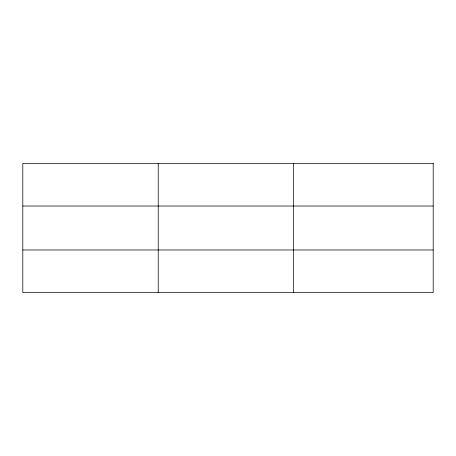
<?xml version="1.0" encoding="UTF-8"?>
<svg xmlns="http://www.w3.org/2000/svg" width="456" height="456" viewBox="0 0 456 456"><rect width="100%" height="100%" fill="white"/><g stroke="black" fill="none" stroke-linecap="round" stroke-linejoin="round"><path stroke-width="0.68" d="M158.232 163.351L158.232 292.649M293.664 163.351L293.664 292.649M22.8 206.021L433.2 206.021M22.8 249.979L433.2 249.979M433.2 163.351L433.2 292.649L22.8 292.649L22.8 163.351L433.2 163.351"/></g></svg>
